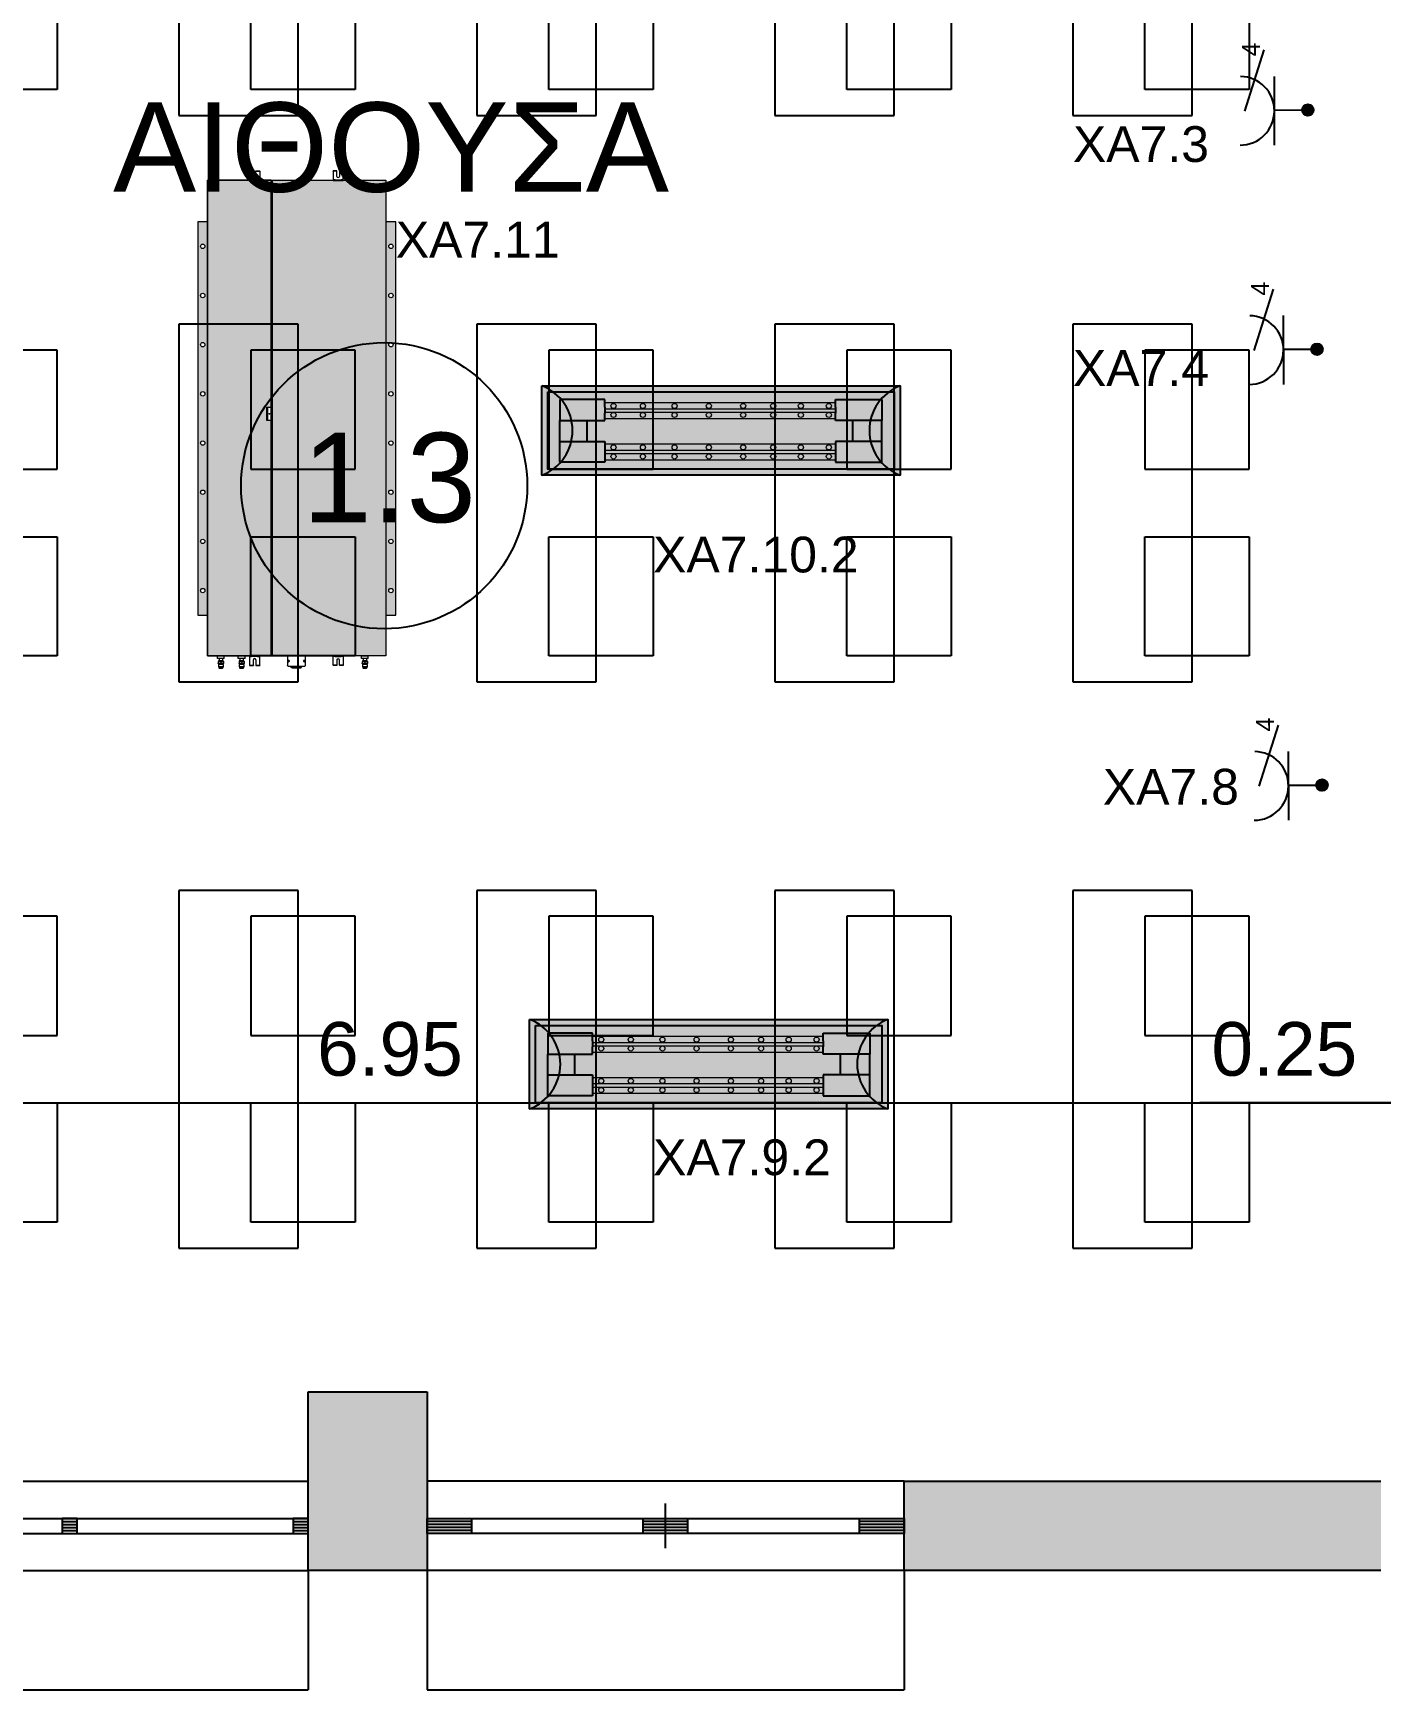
# Model space of a CAD drawing. Header units: metres. Extents: x 0 to 132, y -109 to 310.
# Drawn here: x 28.3 to 32.82, y 92.91 to 98.46 of the extents above; entities that cross this region are included whole.
import ezdxf

# ---------------------------------------------------------------- set-up
doc = ezdxf.new("R2010")
doc.units = ezdxf.units.M
doc.header["$LTSCALE"] = 0.036
doc.layers.get('0').update_dxf_attribs({"color": 252})
doc.layers.get('Defpoints').update_dxf_attribs({"color": 252})
for name, color, linetype in [('arxitektonika', 254, 'Continuous'), ('DIMBLK', 252, 'Continuous'), ('electext', 20, 'Continuous'), ('Epipla', 252, 'Continuous'), ('HLEK-SYMBOL', 3, 'Continuous'), ('HLEK_FL001_SYMBOLS', 230, 'Continuous'), ('mihanologika text', 20, 'Continuous'), ('Parathira', 252, 'Continuous')]:
    doc.layers.add(name, color=color, linetype=linetype)
doc.layers.add('axel', color=170, linetype='Continuous', lineweight=0)
doc.styles.add('COMU-N', font='arial.ttf')
doc.styles.get("Standard").update_dxf_attribs({"font": 'arial.ttf'})
doc.dimstyles.new('CADWDOT', dxfattribs={"dimscale": 0.1, "dimtxt": 1.8, "dimasz": 0.08, "dimexe": 2, "dimexo": 0, "dimgap": 0.09, "dimtad": 0, "dimrnd": 0.001, "dimzin": 0, "dimdsep": 46, "dimtxsty": 'Standard', "dimblk1": 'ARTDIM', "dimblk2": 'ARTDIM', "dimsah": 1, "dimcen": 0.09, "dimdle": 0.05, "dimse1": 1, "dimse2": 1, "dimadec": 0, "dimazin": 0, "dimtfac": 1, "dimtmove": 0, "dimatfit": 3, "dimldrblk": 'ARTDIM', "dimfxl": 2, "dimtvp": 0.9999, "dimtolj": 1, "dimtzin": 0, "dimarcsym": 0})

# ---------------------------------------------------------------- blocks, each defined once
blk = doc.blocks.new('A$C3D465094')
at = {"layer": 'Parathira'}
for p, q in [((0.175, 0), (0.175, -3.2)), ((0.225, 0), (0.175, 0)), ((0.175, 0), (0.175, -0.05)), ((0.185, 0), (0.185, -0.05)), ((0.195, 0), (0.195, -0.05)), ((0.205, 0), (0.205, -0.05)), ((0.215, 0), (0.215, -0.05)), ((0.225, 0), (0.225, -3.2)), ((0.225, -0.05), (0.225, 0)), ((0.175, -0.05), (0.225, -0.05)), ((0.225, -0.775), (0.175, -0.775)), ((0.175, -0.775), (0.175, -0.825)), ((0.185, -0.775), (0.185, -0.825)), ((0.195, -0.775), (0.195, -0.825)), ((0.205, -0.775), (0.205, -0.825)), ((0.215, -0.775), (0.215, -0.825)), ((0.225, -0.825), (0.225, -0.775)), ((0.175, -0.825), (0.225, -0.825)), ((0.225, -1.575), (0.175, -1.575)), ((0.175, -1.575), (0.175, -1.625)), ((0.185, -1.575), (0.185, -1.625)), ((0.195, -1.575), (0.195, -1.625)), ((0.205, -1.575), (0.205, -1.625)), ((0.215, -1.575), (0.215, -1.625)), ((0.225, -1.625), (0.225, -1.575)), ((0.175, -1.625), (0.225, -1.625)), ((0.225, -2.375), (0.175, -2.375)), ((0.175, -2.375), (0.175, -2.425)), ((0.185, -2.375), (0.185, -2.425)), ((0.195, -2.375), (0.195, -2.425)), ((0.205, -2.375), (0.205, -2.425)), ((0.215, -2.375), (0.215, -2.425)), ((0.225, -2.425), (0.225, -2.375)), ((0.175, -2.425), (0.225, -2.425)), ((0.225, -3.15), (0.175, -3.15)), ((0.175, -3.15), (0.175, -3.2)), ((0.185, -3.15), (0.185, -3.2)), ((0.195, -3.15), (0.195, -3.2)), ((0.205, -3.15), (0.205, -3.2)), ((0.215, -3.15), (0.215, -3.2)), ((0.225, -3.2), (0.225, -3.15)), ((0.175, -3.2), (0.225, -3.2))]:
    blk.add_line(p, q, dxfattribs=at)
blk = doc.blocks.new('A$C11F247D9')
at = {"layer": 'Parathira'}
for p, q in [((-0.15, -1.6), (-0.15, 0)), ((-0.15, 0), (-0.1, 0)), ((-0.14, 0), (-0.14, -0.15)), ((-0.13, 0), (-0.13, -0.15)), ((-0.12, 0), (-0.12, -0.15)), ((-0.11, 0), (-0.11, -0.15)), ((-0.1, 0), (-0.1, -1.6)), ((-0.1, -0.15), (-0.15, -0.15)), ((-0.1, -0.725), (-0.15, -0.725)), ((-0.14, -0.725), (-0.14, -0.875)), ((-0.13, -0.725), (-0.13, -0.875)), ((-0.12, -0.725), (-0.12, -0.875)), ((-0.11, -0.725), (-0.11, -0.875)), ((-0.05, -0.8), (-0.2, -0.8)), ((-0.1, -0.875), (-0.15, -0.875)), ((-0.1, -1.45), (-0.15, -1.45)), ((-0.14, -1.45), (-0.14, -1.6)), ((-0.13, -1.45), (-0.13, -1.6)), ((-0.12, -1.45), (-0.12, -1.6)), ((-0.11, -1.45), (-0.11, -1.6)), ((-0.1, -1.6), (-0.15, -1.6))]:
    blk.add_line(p, q, dxfattribs=at)
blk = doc.blocks.new('ARTDIM')
at = {"layer": 'DIMBLK'}
for p, q in [((0, -24.9975), (0, 24.9975)), ((-24.9975, 0), (24.9975, 0))]:
    blk.add_line(p, q, dxfattribs=at)
blk.add_circle((0, 0), 8.25, dxfattribs=at)
blk = doc.blocks.new('*D485')
at = {"layer": 'arxitektonika', "color": 0, "lineweight": -2}
blk.add_line((26.0262, 94.8749), (32.9602, 94.8749), dxfattribs=at)
at = {"layer": 'Defpoints', "color": 0, "transparency": 16777216}
for p in [(32.9682, 94.8749), (26.0182, 93.9054), (32.9682, 93.9054)]:
    blk.add_point(p, dxfattribs=at)
at = {"layer": 'arxitektonika', "color": 0, "lineweight": -2, "xscale": 0.008, "yscale": 0.008, "zscale": 0.008, "rotation": 180}
blk.add_blockref('ARTDIM', (26.0182, 94.8749), dxfattribs=at)
at = {"layer": 'arxitektonika', "color": 0, "lineweight": -2, "xscale": 0.008, "yscale": 0.008, "zscale": 0.008}
blk.add_blockref('ARTDIM', (32.9682, 94.8749), dxfattribs=at)
at = {"layer": 'arxitektonika', "color": 0, "insert": (29.4932, 95.0549), "char_height": 0.18, "attachment_point": 5}
blk.add_mtext('\\A1;6.95', dxfattribs=at)
blk = doc.blocks.new('*D486')
at = {"layer": 'arxitektonika', "color": 0, "lineweight": -2}
for p, q in [((32.9682, 94.8749), (32.2109, 94.8749)), ((33.2102, 94.8749), (32.9762, 94.8749))]:
    blk.add_line(p, q, dxfattribs=at)
at = {"layer": 'Defpoints', "color": 0, "transparency": 16777216}
for p in [(32.9682, 97.2589), (33.2182, 97.2589), (32.9682, 94.8749)]:
    blk.add_point(p, dxfattribs=at)
at = {"layer": 'arxitektonika', "color": 0, "lineweight": -2, "xscale": 0.008, "yscale": 0.008, "zscale": 0.008, "rotation": 180}
blk.add_blockref('ARTDIM', (32.9682, 94.8749), dxfattribs=at)
at = {"layer": 'arxitektonika', "color": 0, "lineweight": -2, "xscale": 0.008, "yscale": 0.008, "zscale": 0.008}
blk.add_blockref('ARTDIM', (33.2182, 94.8749), dxfattribs=at)
at = {"layer": 'arxitektonika', "color": 0, "insert": (32.4942, 95.0549), "char_height": 0.18, "attachment_point": 5}
blk.add_mtext('\\A1;0.25', dxfattribs=at)
blk = doc.blocks.new('A$C5883325D')
at = {"layer": 'Epipla'}
for p, q in [((1.1745, -1.3258), (0.7745, -1.3258)), ((0.7745, -1.3258), (0.7745, -2.5258)), ((1.1745, -2.5258), (1.1745, -1.3258)), ((1.9027, -1.3048), (1.9027, -2.5048)), ((2.3027, -1.3048), (1.9027, -1.3048)), ((2.3027, -2.5048), (2.3027, -1.3048)), ((2.9027, -1.3048), (2.9027, -2.5048)), ((3.3027, -1.3048), (2.9027, -1.3048)), ((3.3027, -2.5048), (3.3027, -1.3048)), ((3.9027, -1.3048), (3.9027, -2.5048)), ((4.3027, -1.3048), (3.9027, -1.3048)), ((4.3027, -2.5048), (4.3027, -1.3048)), ((4.9027, -1.3048), (4.9027, -2.5048)), ((5.3027, -1.3048), (4.9027, -1.3048)), ((5.3027, -2.5048), (5.3027, -1.3048)), ((6.3027, -1.3048), (5.9027, -1.3048)), ((5.9027, -1.3048), (5.9027, -2.5048)), ((6.3027, -2.5048), (6.3027, -1.3048)), ((2.144, -1.3918), (2.144, -1.7918)), ((2.494, -1.3918), (2.144, -1.3918)), ((2.494, -1.7918), (2.494, -1.3918)), ((3.144, -1.3918), (3.144, -1.7918)), ((3.494, -1.3918), (3.144, -1.3918)), ((3.494, -1.7918), (3.494, -1.3918)), ((4.144, -1.3918), (4.144, -1.7918)), ((4.494, -1.3918), (4.144, -1.3918)), ((4.494, -1.7918), (4.494, -1.3918)), ((5.144, -1.3918), (5.144, -1.7918)), ((5.494, -1.3918), (5.144, -1.3918)), ((5.494, -1.7918), (5.494, -1.3918)), ((6.494, -1.3918), (6.144, -1.3918)), ((6.144, -1.3918), (6.144, -1.7918)), ((6.494, -1.7918), (6.494, -1.3918)), ((0.9333, -1.6784), (0.5833, -1.6784)), ((0.5833, -1.6784), (0.5833, -2.0784)), ((0.9333, -2.0784), (0.9333, -1.6784)), ((2.144, -1.7918), (2.494, -1.7918)), ((3.144, -1.7918), (3.494, -1.7918)), ((4.144, -1.7918), (4.494, -1.7918)), ((5.144, -1.7918), (5.494, -1.7918)), ((6.144, -1.7918), (6.494, -1.7918)), ((2.144, -2.0179), (2.494, -2.0179)), ((2.144, -2.4179), (2.144, -2.0179)), ((2.494, -2.0179), (2.494, -2.4179)), ((3.144, -2.0179), (3.494, -2.0179)), ((3.144, -2.4179), (3.144, -2.0179)), ((3.494, -2.0179), (3.494, -2.4179)), ((4.144, -2.0179), (4.494, -2.0179)), ((4.144, -2.4179), (4.144, -2.0179)), ((4.494, -2.0179), (4.494, -2.4179)), ((5.144, -2.0179), (5.494, -2.0179)), ((5.144, -2.4179), (5.144, -2.0179)), ((5.494, -2.0179), (5.494, -2.4179)), ((6.144, -2.4179), (6.144, -2.0179)), ((6.144, -2.0179), (6.494, -2.0179)), ((6.494, -2.0179), (6.494, -2.4179)), ((0.5833, -2.0784), (0.9333, -2.0784)), ((2.494, -2.4179), (2.144, -2.4179)), ((3.494, -2.4179), (3.144, -2.4179)), ((4.494, -2.4179), (4.144, -2.4179)), ((5.494, -2.4179), (5.144, -2.4179)), ((6.494, -2.4179), (6.144, -2.4179)), ((0.7745, -2.5258), (1.1745, -2.5258)), ((1.9027, -2.5048), (2.3027, -2.5048)), ((2.9027, -2.5048), (3.3027, -2.5048)), ((3.9027, -2.5048), (4.3027, -2.5048)), ((4.9027, -2.5048), (5.3027, -2.5048)), ((5.9027, -2.5048), (6.3027, -2.5048)), ((2.3027, -3.2048), (1.9027, -3.2048)), ((1.9027, -3.2048), (1.9027, -4.4048)), ((2.3027, -4.4048), (2.3027, -3.2048)), ((3.3027, -3.2048), (2.9027, -3.2048)), ((2.9027, -3.2048), (2.9027, -4.4048)), ((3.3027, -4.4048), (3.3027, -3.2048)), ((4.3027, -3.2048), (3.9027, -3.2048)), ((3.9027, -3.2048), (3.9027, -4.4048)), ((4.3027, -4.4048), (4.3027, -3.2048)), ((5.3027, -3.2048), (4.9027, -3.2048)), ((4.9027, -3.2048), (4.9027, -4.4048)), ((5.3027, -4.4048), (5.3027, -3.2048)), ((5.9027, -3.2048), (5.9027, -4.4048)), ((6.3027, -3.2048), (5.9027, -3.2048)), ((6.3027, -4.4048), (6.3027, -3.2048)), ((2.494, -3.2918), (2.144, -3.2918)), ((2.144, -3.2918), (2.144, -3.6918)), ((2.494, -3.6918), (2.494, -3.2918)), ((3.494, -3.2918), (3.144, -3.2918)), ((3.144, -3.2918), (3.144, -3.6918)), ((3.494, -3.6918), (3.494, -3.2918)), ((4.494, -3.2918), (4.144, -3.2918)), ((4.144, -3.2918), (4.144, -3.6918)), ((4.494, -3.6918), (4.494, -3.2918)), ((5.494, -3.2918), (5.144, -3.2918)), ((5.144, -3.2918), (5.144, -3.6918)), ((5.494, -3.6918), (5.494, -3.2918)), ((6.144, -3.2918), (6.144, -3.6918)), ((6.494, -3.2918), (6.144, -3.2918)), ((6.494, -3.6918), (6.494, -3.2918)), ((2.144, -3.6918), (2.494, -3.6918)), ((3.144, -3.6918), (3.494, -3.6918)), ((4.144, -3.6918), (4.494, -3.6918)), ((5.144, -3.6918), (5.494, -3.6918)), ((6.144, -3.6918), (6.494, -3.6918)), ((2.144, -4.3179), (2.144, -3.9179)), ((2.144, -3.9179), (2.494, -3.9179)), ((2.494, -3.9179), (2.494, -4.3179)), ((3.144, -4.3179), (3.144, -3.9179)), ((3.144, -3.9179), (3.494, -3.9179)), ((3.494, -3.9179), (3.494, -4.3179)), ((4.144, -4.3179), (4.144, -3.9179)), ((4.144, -3.9179), (4.494, -3.9179)), ((4.494, -3.9179), (4.494, -4.3179)), ((5.144, -4.3179), (5.144, -3.9179)), ((5.144, -3.9179), (5.494, -3.9179)), ((5.494, -3.9179), (5.494, -4.3179)), ((6.144, -3.9179), (6.494, -3.9179)), ((6.144, -4.3179), (6.144, -3.9179)), ((6.494, -3.9179), (6.494, -4.3179)), ((2.494, -4.3179), (2.144, -4.3179)), ((3.494, -4.3179), (3.144, -4.3179)), ((4.494, -4.3179), (4.144, -4.3179)), ((5.494, -4.3179), (5.144, -4.3179)), ((6.494, -4.3179), (6.144, -4.3179)), ((1.9027, -4.4048), (2.3027, -4.4048)), ((2.9027, -4.4048), (3.3027, -4.4048)), ((3.9027, -4.4048), (4.3027, -4.4048)), ((4.9027, -4.4048), (5.3027, -4.4048)), ((5.9027, -4.4048), (6.3027, -4.4048)), ((2.3027, -5.1048), (1.9027, -5.1048)), ((1.9027, -5.1048), (1.9027, -6.3048)), ((2.3027, -6.3048), (2.3027, -5.1048)), ((3.3027, -5.1048), (2.9027, -5.1048)), ((2.9027, -5.1048), (2.9027, -6.3048)), ((3.3027, -6.3048), (3.3027, -5.1048)), ((4.3027, -5.1048), (3.9027, -5.1048)), ((3.9027, -5.1048), (3.9027, -6.3048)), ((4.3027, -6.3048), (4.3027, -5.1048)), ((5.3027, -5.1048), (4.9027, -5.1048)), ((4.9027, -5.1048), (4.9027, -6.3048)), ((5.3027, -6.3048), (5.3027, -5.1048)), ((5.9027, -5.1048), (5.9027, -6.3048)), ((6.3027, -5.1048), (5.9027, -5.1048)), ((6.3027, -6.3048), (6.3027, -5.1048)), ((2.494, -5.1918), (2.144, -5.1918)), ((2.144, -5.1918), (2.144, -5.5918)), ((2.494, -5.5918), (2.494, -5.1918)), ((3.494, -5.1918), (3.144, -5.1918)), ((3.144, -5.1918), (3.144, -5.5918)), ((3.494, -5.5918), (3.494, -5.1918)), ((4.494, -5.1918), (4.144, -5.1918)), ((4.144, -5.1918), (4.144, -5.5918)), ((4.494, -5.5918), (4.494, -5.1918)), ((5.494, -5.1918), (5.144, -5.1918)), ((5.144, -5.1918), (5.144, -5.5918)), ((5.494, -5.5918), (5.494, -5.1918)), ((6.144, -5.1918), (6.144, -5.5918)), ((6.494, -5.1918), (6.144, -5.1918)), ((6.494, -5.5918), (6.494, -5.1918)), ((2.144, -5.5918), (2.494, -5.5918)), ((3.144, -5.5918), (3.494, -5.5918)), ((4.144, -5.5918), (4.494, -5.5918)), ((5.144, -5.5918), (5.494, -5.5918)), ((6.144, -5.5918), (6.494, -5.5918)), ((2.144, -6.2179), (2.144, -5.8179)), ((2.144, -5.8179), (2.494, -5.8179)), ((2.494, -5.8179), (2.494, -6.2179)), ((3.144, -6.2179), (3.144, -5.8179)), ((3.144, -5.8179), (3.494, -5.8179)), ((3.494, -5.8179), (3.494, -6.2179)), ((4.144, -6.2179), (4.144, -5.8179)), ((4.144, -5.8179), (4.494, -5.8179)), ((4.494, -5.8179), (4.494, -6.2179)), ((5.144, -6.2179), (5.144, -5.8179)), ((5.144, -5.8179), (5.494, -5.8179)), ((5.494, -5.8179), (5.494, -6.2179)), ((6.144, -5.8179), (6.494, -5.8179)), ((6.144, -6.2179), (6.144, -5.8179)), ((6.494, -5.8179), (6.494, -6.2179)), ((2.494, -6.2179), (2.144, -6.2179)), ((3.494, -6.2179), (3.144, -6.2179)), ((4.494, -6.2179), (4.144, -6.2179)), ((5.494, -6.2179), (5.144, -6.2179)), ((6.494, -6.2179), (6.144, -6.2179)), ((1.9027, -6.3048), (2.3027, -6.3048)), ((2.9027, -6.3048), (3.3027, -6.3048)), ((3.9027, -6.3048), (4.3027, -6.3048)), ((4.9027, -6.3048), (5.3027, -6.3048)), ((5.9027, -6.3048), (6.3027, -6.3048))]:
    blk.add_line(p, q, dxfattribs=at)
blk = doc.blocks.new('gJ6_a14')
at = {"linetype": 'Continuous'}
for p, q in [((-0.1176, 0.1119), (0.113, 0.1119)), ((0, 0.1119), (0, 0))]:
    blk.add_line(p, q, dxfattribs=at)
blk.add_arc((-0.0023, 0.2279), 0.1153, 180, 358.9566, dxfattribs=at)
blk = doc.blocks.new('*X789')
at = {"color": 0}
for p, q in [((15.598, 2.587), (15.737, 2.727)), ((15.598, 2.622), (15.702, 2.727)), ((15.601, 2.607), (15.609, 2.616)), ((15.604, 2.646), (15.605, 2.647)), ((15.605, 2.559), (15.765, 2.719)), ((15.605, 2.577), (15.614, 2.585)), ((15.609, 2.652), (15.618, 2.66)), ((15.611, 2.547), (15.618, 2.554)), ((15.614, 2.621), (15.623, 2.63)), ((15.617, 2.536), (15.789, 2.707)), ((15.618, 2.59), (15.627, 2.599)), ((15.623, 2.665), (15.631, 2.674)), ((15.623, 2.559), (15.631, 2.568)), ((15.627, 2.634), (15.636, 2.643)), ((15.627, 2.528), (15.636, 2.537)), ((15.631, 2.603), (15.64, 2.612)), ((15.633, 2.516), (15.808, 2.691)), ((15.636, 2.678), (15.645, 2.687)), ((15.636, 2.572), (15.645, 2.581)), ((15.64, 2.647), (15.649, 2.656)), ((15.64, 2.541), (15.649, 2.55)), ((15.645, 2.616), (15.654, 2.625)), ((15.645, 2.51), (15.654, 2.519)), ((15.649, 2.691), (15.658, 2.7)), ((15.649, 2.585), (15.658, 2.594)), ((15.653, 2.501), (15.824, 2.672)), ((15.654, 2.66), (15.662, 2.669)), ((15.654, 2.554), (15.662, 2.563)), ((15.658, 2.63), (15.667, 2.638)), ((15.658, 2.523), (15.667, 2.532)), ((15.662, 2.705), (15.671, 2.714)), ((15.662, 2.599), (15.671, 2.607)), ((15.664, 2.494), (15.671, 2.501)), ((15.667, 2.674), (15.676, 2.683)), ((15.667, 2.568), (15.676, 2.577)), ((15.671, 2.643), (15.68, 2.652)), ((15.671, 2.537), (15.68, 2.546)), ((15.676, 2.718), (15.678, 2.721)), ((15.676, 2.489), (15.836, 2.648)), ((15.676, 2.612), (15.685, 2.621)), ((15.676, 2.506), (15.685, 2.515)), ((15.68, 2.687), (15.689, 2.696)), ((15.68, 2.581), (15.689, 2.59)), ((15.685, 2.656), (15.693, 2.665)), ((15.685, 2.55), (15.693, 2.559)), ((15.689, 2.625), (15.698, 2.634)), ((15.689, 2.519), (15.698, 2.528)), ((15.693, 2.7), (15.702, 2.709)), ((15.693, 2.594), (15.702, 2.603)), ((15.693, 2.488), (15.702, 2.497)), ((15.698, 2.669), (15.707, 2.678)), ((15.698, 2.563), (15.707, 2.572)), ((15.702, 2.638), (15.711, 2.647)), ((15.702, 2.532), (15.711, 2.541)), ((15.705, 2.482), (15.843, 2.62)), ((15.707, 2.714), (15.715, 2.722)), ((15.707, 2.607), (15.715, 2.616)), ((15.707, 2.501), (15.715, 2.51)), ((15.711, 2.683), (15.72, 2.691)), ((15.711, 2.577), (15.72, 2.585)), ((15.715, 2.652), (15.724, 2.66)), ((15.715, 2.546), (15.724, 2.554)), ((15.72, 2.727), (15.721, 2.728)), ((15.72, 2.621), (15.729, 2.63)), ((15.72, 2.515), (15.729, 2.523)), ((15.724, 2.696), (15.733, 2.705)), ((15.724, 2.59), (15.733, 2.599)), ((15.729, 2.665), (15.738, 2.674)), ((15.729, 2.559), (15.738, 2.568)), ((15.733, 2.634), (15.742, 2.643)), ((15.733, 2.528), (15.742, 2.537)), ((15.738, 2.709), (15.746, 2.718)), ((15.738, 2.603), (15.746, 2.612)), ((15.738, 2.497), (15.746, 2.506)), ((15.741, 2.482), (15.842, 2.584)), ((15.742, 2.678), (15.751, 2.687)), ((15.742, 2.572), (15.751, 2.581)), ((15.746, 2.647), (15.755, 2.656)), ((15.746, 2.541), (15.755, 2.55)), ((15.751, 2.722), (15.752, 2.724)), ((15.751, 2.616), (15.76, 2.625)), ((15.751, 2.51), (15.76, 2.519)), ((15.755, 2.691), (15.764, 2.7)), ((15.755, 2.585), (15.764, 2.594)), ((15.76, 2.66), (15.768, 2.669)), ((15.76, 2.554), (15.768, 2.563)), ((15.764, 2.63), (15.773, 2.638)), ((15.764, 2.523), (15.773, 2.532)), ((15.768, 2.705), (15.777, 2.714)), ((15.768, 2.599), (15.777, 2.607)), ((15.768, 2.493), (15.777, 2.501)), ((15.773, 2.674), (15.782, 2.683)), ((15.773, 2.568), (15.782, 2.577)), ((15.777, 2.643), (15.786, 2.652)), ((15.777, 2.537), (15.786, 2.546)), ((15.782, 2.612), (15.791, 2.621)), ((15.782, 2.506), (15.791, 2.515)), ((15.786, 2.687), (15.795, 2.696)), ((15.786, 2.581), (15.795, 2.59)), ((15.791, 2.656), (15.799, 2.665)), ((15.791, 2.55), (15.799, 2.559)), ((15.795, 2.625), (15.804, 2.634)), ((15.795, 2.519), (15.804, 2.528)), ((15.799, 2.594), (15.808, 2.603)), ((15.804, 2.669), (15.813, 2.678)), ((15.804, 2.563), (15.813, 2.572)), ((15.808, 2.638), (15.817, 2.647)), ((15.808, 2.532), (15.817, 2.541)), ((15.813, 2.607), (15.822, 2.616)), ((15.817, 2.577), (15.826, 2.585)), ((15.822, 2.652), (15.83, 2.66)), ((15.822, 2.546), (15.83, 2.554)), ((15.826, 2.621), (15.835, 2.63)), ((15.83, 2.59), (15.839, 2.599)), ((15.835, 2.559), (15.835, 2.56)), ((15.839, 2.634), (15.84, 2.635)), ((15.844, 2.603), (15.844, 2.603)), ((15.724, 2.484), (15.733, 2.493))]:
    blk.add_line(p, q, dxfattribs=at)
blk = doc.blocks.new('GJ6_A78')
at = {"layer": 'HLEK-SYMBOL', "color": 0, "linetype": 'Continuous'}
blk.add_circle((0, 0), 0.0989, dxfattribs=at)
at = {"layer": 'HLEK-SYMBOL', "color": 0, "xscale": 0.8, "yscale": 0.8, "zscale": 0.8}
blk.add_blockref('*X789', (-12.576, -2.084), dxfattribs=at)
blk = doc.blocks.new('priza')
at = {"layer": 'HLEK_FL001_SYMBOLS', "rotation": 180}
blk.add_blockref('gJ6_a14', (87.4, -100.4952), dxfattribs=at)
at = {"layer": 'HLEK_FL001_SYMBOLS', "xscale": 0.1951472641207488, "yscale": 0.1951472641207488, "zscale": 0.1951472641207488}
blk.add_blockref('GJ6_A78', (87.4, -100.4953), dxfattribs=at)
blk = doc.blocks.new('priza tetrapli')
at = {"layer": 'HLEK_FL001_SYMBOLS', "ltscale": 5}
blk.add_line((444.1264, -18.901), (444.3314, -18.9664), dxfattribs=at)
at = {"layer": 'HLEK_FL001_SYMBOLS', "rotation": 180}
blk.add_blockref('priza', (531.5297, -119.6074), dxfattribs=at)
at = {"layer": 'HLEK_FL001_SYMBOLS', "ltscale": 5}
blk.add_text('4', height=0.06, dxfattribs=at).set_placement((444.3099, -18.9515))
blk = doc.blocks.new('led 2x32W 1200x300mm aplo')
at = {"layer": 'HLEK_FL001_SYMBOLS', "linetype": 'Continuous', "lineweight": 0}
h = blk.add_hatch(color=256, dxfattribs=at)
h.dxf.hatch_style = 1
h.paths.add_polyline_path([(45.0962, 61.906), (45.0962, 61.606), (46.2983, 61.606), (46.2983, 61.906)])
h.paths.add_polyline_path([(46.2783, 61.886), (46.2783, 61.626), (45.1162, 61.626), (45.1162, 61.886)], flags=16)
h = blk.add_hatch(color=21, dxfattribs=at)
h.dxf.hatch_style = 1
h.paths.add_polyline_path([(45.1162, 61.626), (46.2783, 61.626), (46.2783, 61.886), (45.1162, 61.886)])
at = {"layer": 'HLEK_FL001_SYMBOLS'}
for p, q in [((45.3071, 61.8596), (45.1571, 61.8596)), ((45.1571, 61.8596), (45.1571, 61.7896)), ((45.3071, 61.8346), (45.3071, 61.8596)), ((45.3071, 61.8346), (45.3071, 61.8146)), ((46.0811, 61.8596), (46.2374, 61.8596)), ((46.0811, 61.8346), (46.0811, 61.8596)), ((46.0811, 61.8346), (46.0811, 61.8146)), ((46.2374, 61.8596), (46.2374, 61.7896)), ((45.1571, 61.7896), (45.3071, 61.7896)), ((45.1571, 61.7196), (45.1571, 61.7896)), ((45.2471, 61.7896), (45.2471, 61.7196)), ((45.3071, 61.7896), (45.3071, 61.8146)), ((46.0811, 61.7896), (46.0811, 61.8146)), ((46.2374, 61.7896), (46.0811, 61.7896)), ((46.1387, 61.7896), (46.1387, 61.7196)), ((46.2374, 61.7196), (46.2374, 61.7896)), ((45.1571, 61.6496), (45.1571, 61.7196)), ((45.1571, 61.7196), (45.3071, 61.7196)), ((45.3071, 61.7196), (45.3071, 61.6946)), ((46.0811, 61.7196), (46.0811, 61.6946)), ((46.2374, 61.7196), (46.0811, 61.7196)), ((46.2374, 61.6496), (46.2374, 61.7196)), ((45.3071, 61.6946), (45.3071, 61.6746)), ((45.3071, 61.6746), (45.3071, 61.6496)), ((46.0811, 61.6946), (46.0811, 61.6746)), ((46.0811, 61.6746), (46.0811, 61.6496)), ((45.3071, 61.6496), (45.1571, 61.6496)), ((46.0811, 61.6496), (46.2374, 61.6496))]:
    blk.add_line(p, q, dxfattribs=at)
at = {"layer": 'HLEK_FL001_SYMBOLS', "linetype": 'Continuous', "lineweight": 0}
for p, q in [((45.307, 61.85), (46.0811, 61.85)), ((45.307, 61.8291), (46.0811, 61.8291)), ((45.307, 61.8176), (46.0811, 61.8176)), ((45.307, 61.7966), (46.0811, 61.7966)), ((45.307, 61.7115), (46.0811, 61.7115)), ((45.307, 61.6905), (46.0811, 61.6905)), ((45.307, 61.6791), (46.0811, 61.6791)), ((45.307, 61.6581), (46.0811, 61.6581))]:
    blk.add_line(p, q, dxfattribs=at)
at = {"layer": 'HLEK_FL001_SYMBOLS'}
for points in [[(45.0962, 61.906), (46.2983, 61.906), (46.2983, 61.606), (45.0962, 61.606)], [(45.1162, 61.886), (46.2783, 61.886), (46.2783, 61.626), (45.1162, 61.626)]]:
    blk.add_lwpolyline(points, close=True, dxfattribs=at)
at = {"layer": 'HLEK_FL001_SYMBOLS', "linetype": 'Continuous', "lineweight": 0}
for centre in [(45.3367, 61.8385), (45.4356, 61.8385), (45.5416, 61.8385), (45.6566, 61.8385), (45.7717, 61.8385), (45.8726, 61.8385), (45.9654, 61.8385), (46.0592, 61.8385), (45.3367, 61.8084), (45.4356, 61.8084), (45.5416, 61.8084), (45.6566, 61.8084), (45.7717, 61.8084), (45.8726, 61.8084), (45.9654, 61.8084), (46.0592, 61.8084), (45.3367, 61.6996), (45.4356, 61.6996), (45.5416, 61.6996), (45.6566, 61.6996), (45.7717, 61.6996), (45.8726, 61.6996), (45.9654, 61.6996), (46.0592, 61.6996), (45.3367, 61.6689), (45.4356, 61.6689), (45.5416, 61.6689), (45.6566, 61.6689), (45.7717, 61.6689), (45.8726, 61.6689), (45.9654, 61.6689), (46.0592, 61.6689)]:
    blk.add_circle(centre, 0.00855, dxfattribs=at)
at = {"layer": 'HLEK_FL001_SYMBOLS'}
for centre, start, end in [((45.0387, 61.756), 290.9764, 69.0236), ((46.3558, 61.756), 110.9764, 249.0236)]:
    blk.add_arc(centre, 0.1606, start, end, dxfattribs=at)
blk = doc.blocks.new('A$C5A126718')
at = {"layer": 'axel'}
for p, q in [((-0.0317, 0.0343), (-0.0317, 0.0321)), ((-0.0301, 0.0343), (-0.0317, 0.0343)), ((-0.0317, 0.0321), (-0.0317, 0.0236)), ((-0.0317, 0.0321), (-0.0301, 0.0321)), ((-0.0317, 0.0236), (-0.0301, 0.0236)), ((-0.0317, 0.0236), (-0.0317, 0.0214)), ((-0.0301, 0.0214), (-0.0317, 0.0214)), ((-0.0301, 0.0129), (-0.0317, 0.0129)), ((-0.0317, 0.0129), (-0.0317, 0.0107)), ((-0.0317, 0.0107), (-0.0301, 0.0107)), ((-0.0317, 0.0107), (-0.0317, 0.0021)), ((-0.0317, 0.0021), (-0.0301, 0.0021)), ((-0.0317, 0.0021), (-0.0317, 0)), ((-0.0301, 0), (-0.0317, 0)), ((-0.0012, 0.0343), (-0.0301, 0.0343)), ((-0.0301, 0.0343), (-0.0301, 0.0321)), ((-0.0301, 0.0321), (-0.0301, 0.0236)), ((-0.0301, 0.0236), (-0.0301, 0.0214)), ((-0.0301, 0.0214), (-0.0131, 0.0214)), ((-0.0301, 0.0129), (-0.0301, 0.0107)), ((-0.0131, 0.0129), (-0.0301, 0.0129)), ((-0.0301, 0.0107), (-0.0301, 0.0021)), ((-0.0301, 0.0021), (-0.0301, 0)), ((-0.0301, 0), (-0.0012, 0)), ((-0.0012, 0.0343), (0, 0.0343)), ((-0.0012, 0.0343), (-0.0012, 0.033)), ((-0.0012, 0.033), (-0.0012, 0.03)), ((-0.0012, 0.03), (-0.0012, 0.0271)), ((-0.0012, 0.0271), (0, 0.0271)), ((-0.0012, 0.027), (-0.0012, 0.0271)), ((-0.0012, 0.0073), (-0.0012, 0.027)), ((-0.0012, 0.0071), (-0.0012, 0.0073)), ((-0.0012, 0.0071), (0, 0.0071)), ((-0.0012, 0.0071), (-0.0012, 0.0043)), ((-0.0012, 0.0043), (-0.0012, 0.0013)), ((-0.0012, 0.0013), (-0.0012, 0)), ((-0.0012, 0), (0, 0)), ((0.0004, 0.0271), (0.0004, 0.0343)), ((0.0004, 0.0271), (0.0004, 0.0343)), ((0.0004, 0.0211), (0.0004, 0.0271)), ((0.0004, 0.0211), (0.0004, 0.0271)), ((0.0004, 0.0207), (0.0004, 0.0211)), ((0.0004, 0.0207), (0.0004, 0.0211)), ((0.0004, 0.0186), (0.0004, 0.0207)), ((0.0004, 0.0186), (0.0004, 0.0207)), ((0.0004, 0.0157), (0.0004, 0.0186)), ((0.0004, 0.0157), (0.0004, 0.0186)), ((0.0004, 0.0136), (0.0004, 0.0157)), ((0.0004, 0.0136), (0.0004, 0.0157)), ((0.0004, 0.0132), (0.0004, 0.0136)), ((0.0004, 0.0132), (0.0004, 0.0136)), ((0.0004, 0.0071), (0.0004, 0.0132)), ((0.0004, 0.0071), (0.0004, 0.0132)), ((0.0004, 0), (0.0004, 0.0071)), ((0.0004, 0), (0.0004, 0.0071))]:
    blk.add_line(p, q, dxfattribs=at)
blk.add_arc((-0.0131, 0.0171), 0.00429, 270, 90, dxfattribs=at)
blk = doc.blocks.new('A$C3A54651E')
at = {"layer": 'axel'}
for p, q in [((0.0091, 0.0228), (0, 0.0228)), ((0, 0.0228), (0, 0)), ((0.0091, 0), (0, 0)), ((0.0091, 0), (0.0091, 0.0228)), ((0.0091, 0.0171), (0.0162, 0.0171)), ((0.0091, 0.0057), (0.0162, 0.0057)), ((0.0162, 0.019), (0.0166, 0.0193)), ((0.0162, 0.0038), (0.0162, 0.019)), ((0.0162, 0.0038), (0.0166, 0.0035)), ((0.0166, 0.0035), (0.0166, 0.0193)), ((0.0166, 0.0193), (0.0184, 0.0193)), ((0.0166, 0.0035), (0.0184, 0.0035)), ((0.0184, 0.02), (0.0184, 0.0199)), ((0.0184, 0.02), (0.0184, 0.02)), ((0.0184, 0.0199), (0.0184, 0.0193)), ((0.0184, 0.0193), (0.0184, 0.0153)), ((0.0184, 0.0153), (0.0184, 0.0067)), ((0.0184, 0.0067), (0.0184, 0.0035)), ((0.0184, 0.0035), (0.0184, 0.0028)), ((0.0184, 0.0028), (0.0184, 0.0028)), ((0.0191, 0.0202), (0.0254, 0.0202)), ((0.0191, 0.0197), (0.0254, 0.0197)), ((0.0191, 0.0109), (0.0254, 0.0109)), ((0.0191, 0.0026), (0.0254, 0.0026)), ((0.0262, 0.0199), (0.0262, 0.02)), ((0.0262, 0.02), (0.0262, 0.02)), ((0.0262, 0.0182), (0.0262, 0.0199)), ((0.0262, 0.0153), (0.0262, 0.0182)), ((0.0262, 0.0182), (0.0284, 0.0182)), ((0.0262, 0.0067), (0.0262, 0.0153)), ((0.0262, 0.0046), (0.0262, 0.0067)), ((0.0262, 0.0028), (0.0262, 0.0046)), ((0.0262, 0.0046), (0.0284, 0.0046)), ((0.0262, 0.0028), (0.0262, 0.0028)), ((0.0284, 0.0193), (0.037, 0.0193)), ((0.0284, 0.0182), (0.0284, 0.0193)), ((0.0284, 0.0046), (0.0284, 0.0182)), ((0.0284, 0.0035), (0.0284, 0.0046)), ((0.0284, 0.0035), (0.037, 0.0035)), ((0.037, 0.0035), (0.037, 0.0193)), ((0.0373, 0.019), (0.037, 0.0193)), ((0.0373, 0.0037), (0.037, 0.0035)), ((0.0373, 0.0182), (0.0373, 0.019)), ((0.0373, 0.0046), (0.0373, 0.0182)), ((0.0373, 0.0182), (0.0403, 0.0182)), ((0.0373, 0.0037), (0.0373, 0.0046)), ((0.0373, 0.0046), (0.0403, 0.0046)), ((0.0403, 0.0046), (0.0403, 0.0182)), ((0.0423, 0.0162), (0.0403, 0.0182)), ((0.0423, 0.0066), (0.0403, 0.0046)), ((0.0423, 0.0066), (0.0423, 0.0162))]:
    blk.add_line(p, q, dxfattribs=at)
for points in [[(0.0191, 0.0202, 0.004311), (0.019, 0.0202, 0.005535), (0.0188, 0.0202, 0.007292), (0.0187, 0.0201, 0.009929), (0.0186, 0.0201), (0.0186, 0.0201, 0.019665), (0.0185, 0.02, 0.032685), (0.0184, 0.02, 0.060642), (0.0184, 0.02), (0.0184, 0.02)], [(0.0184, 0.0199, 0.159929), (0.0184, 0.0199, 0.090191), (0.0184, 0.0199, 0.0462), (0.0184, 0.0199, 0.02623), (0.0185, 0.0198), (0.0186, 0.0198, 0.013719), (0.0187, 0.0198, 0.009481), (0.0188, 0.0198, 0.006867), (0.0189, 0.0197, 0.005151), (0.0191, 0.0197)], [(0.0191, 0.0197, 0.015295), (0.0188, 0.0186, 0.017604), (0.0186, 0.0175), (0.0185, 0.0169, 0.02245), (0.0184, 0.0158), (0.0184, 0.0153)], [(0.0184, 0.0153, 0.023182), (0.0184, 0.0142, 0.022013), (0.0186, 0.0131), (0.0187, 0.0125, 0.017076), (0.0189, 0.0114), (0.0191, 0.0109)], [(0.0191, 0.0109, 0.016103), (0.0188, 0.0098, 0.018613), (0.0186, 0.0088), (0.0185, 0.0083, 0.023826), (0.0184, 0.0072), (0.0184, 0.0067)], [(0.0184, 0.0067, 0.024647), (0.0184, 0.0057, 0.023359), (0.0186, 0.0046), (0.0187, 0.0041, 0.018023), (0.0189, 0.0031), (0.0191, 0.0026)], [(0.0191, 0.0026, -0.004311), (0.019, 0.0026, -0.005535), (0.0188, 0.0026, -0.007292), (0.0187, 0.0027, -0.009929), (0.0186, 0.0027), (0.0186, 0.0027, -0.019665), (0.0185, 0.0027, -0.032685), (0.0184, 0.0028, -0.060642), (0.0184, 0.0028), (0.0184, 0.0028)], [(0.0262, 0.02, 0.102242), (0.0262, 0.02, 0.051435), (0.0261, 0.02, 0.028507), (0.0261, 0.0201, 0.01755), (0.026, 0.0201), (0.0259, 0.0201, 0.009159), (0.0258, 0.0201, 0.006785), (0.0257, 0.0202, 0.005184), (0.0255, 0.0202), (0.0254, 0.0202)], [(0.0254, 0.0197, 0.004812), (0.0256, 0.0197, 0.00636), (0.0258, 0.0198, 0.008685), (0.0259, 0.0198, 0.012384), (0.026, 0.0198), (0.0261, 0.0198, 0.023143), (0.0261, 0.0199, 0.039656), (0.0262, 0.0199, 0.07579), (0.0262, 0.0199, 0.144125), (0.0262, 0.0199)], [(0.0262, 0.0153, 0.023214), (0.0262, 0.0164, 0.02204), (0.026, 0.0175), (0.0259, 0.018, 0.017046), (0.0256, 0.0191), (0.0254, 0.0197)], [(0.0254, 0.0109, 0.01528), (0.0258, 0.012, 0.017585), (0.026, 0.013), (0.0261, 0.0136, 0.022468), (0.0262, 0.0147), (0.0262, 0.0153)], [(0.0262, 0.0067, 0.024685), (0.0262, 0.0078, 0.023392), (0.026, 0.0088), (0.0259, 0.0093, 0.017988), (0.0256, 0.0103), (0.0254, 0.0109)], [(0.0254, 0.0026, 0.016073), (0.0258, 0.0036, 0.018575), (0.026, 0.0046), (0.0261, 0.0052, 0.023861), (0.0262, 0.0062), (0.0262, 0.0067)], [(0.0262, 0.0028, -0.102242), (0.0262, 0.0028, -0.051435), (0.0261, 0.0028, -0.028507), (0.0261, 0.0027, -0.01755), (0.026, 0.0027), (0.0259, 0.0027, -0.009159), (0.0258, 0.0026, -0.006785), (0.0257, 0.0026, -0.005184), (0.0255, 0.0026), (0.0254, 0.0026)]]:
    blk.add_lwpolyline(points, format="xyb", dxfattribs=at)
blk = doc.blocks.new('A$C531E15D6')
at = {"layer": 'axel'}
for p, q in [((-0.0003, 0.0241), (-0.0003, -0.0359)), ((-0.0003, 0.0241), (0.0009, 0.0241)), ((-0.0003, 0.0134), (0, 0.0134)), ((-0.0003, 0.0113), (0, 0.0113)), ((-0.0003, 0.0066), (-0.0003, 0.0031)), ((-0.0003, 0.0066), (-0.0003, 0.0031)), ((0, 0.0059), (-0.0003, 0.0059)), ((-0.0003, 0.0031), (-0.0003, -0.0276)), ((0.0021, 0.0241), (0, 0.022)), ((0, 0.0059), (0, 0.022)), ((0, -0.0059), (0, 0.0059)), ((0, -0.0059), (0, 0.0059)), ((0.0012, 0.0241), (0.0009, 0.0241)), ((0.0012, 0.0241), (0.0009, 0.0241)), ((0.0012, 0.0241), (0.0021, 0.0241)), ((0.0021, 0.0241), (0.0321, 0.0241)), ((0.0021, 0.0241), (0.0321, 0.0241)), ((0.0321, 0.0241), (0.0343, 0.022)), ((0.0343, 0.022), (0.0343, 0.0134)), ((0.0343, 0.022), (0.0343, 0.0134)), ((0.0343, 0.0134), (0.0343, -0.0251)), ((0.0343, 0.0134), (0.0343, -0.0251)), ((0.038, 0.0127), (0.0343, 0.0128)), ((0.0347, 0.0056), (0.0343, 0.0056)), ((0.0347, 0.0056), (0.0347, -0.0059)), ((0.0357, 0.0099), (0.0357, 0.0045)), ((0.04, 0.0099), (0.0357, 0.0099)), ((0.0357, 0.0045), (0.0357, 0.0038)), ((0.0357, 0.0045), (0.0357, 0.0038)), ((0.0357, 0.0038), (0.0357, -0.0059)), ((0.0357, 0.0038), (0.0357, -0.0059)), ((0.038, 0.0127), (0.038, 0.0099)), ((0.04, 0.0099), (0.04, -0.0059)), ((0, -0.0176), (-0.0003, -0.0176)), ((-0.0003, -0.023), (0, -0.023)), ((-0.0003, -0.0251), (0, -0.0251)), ((-0.0003, -0.0276), (-0.0003, -0.0312)), ((-0.0003, -0.0276), (-0.0003, -0.0312)), ((-0.0003, -0.0359), (0.0021, -0.0359)), ((0, -0.0176), (0, -0.0059)), ((0, -0.0176), (0, -0.0059)), ((0, -0.0337), (0, -0.0176)), ((0.0021, -0.0359), (0, -0.0337)), ((0.0321, -0.0359), (0.0021, -0.0359)), ((0.0321, -0.0359), (0.0021, -0.0359)), ((0.0343, -0.0337), (0.0321, -0.0359)), ((0.0347, -0.0173), (0.0343, -0.0173)), ((0.038, -0.0244), (0.0343, -0.0245)), ((0.0343, -0.0251), (0.0343, -0.0337)), ((0.0343, -0.0251), (0.0343, -0.0337)), ((0.0347, -0.0059), (0.0347, -0.0173)), ((0.0357, -0.0059), (0.0357, -0.0155)), ((0.0357, -0.0059), (0.0357, -0.0155)), ((0.0357, -0.0155), (0.0357, -0.0162)), ((0.0357, -0.0155), (0.0357, -0.0162)), ((0.0357, -0.0162), (0.0357, -0.0216)), ((0.04, -0.0216), (0.0357, -0.0216)), ((0.038, -0.0244), (0.038, -0.0216)), ((0.04, -0.0059), (0.04, -0.0216))]:
    blk.add_line(p, q, dxfattribs=at)
for centre, radius in [((0.0171, 0.0199), 0.00214), ((0.0171, 0.0199), 0.00111), ((0.0171, -0.0316), 0.00214), ((0.0171, -0.0316), 0.00111)]:
    blk.add_circle(centre, radius, dxfattribs=at)
for centre, radius, start, end in [((0.0321, 0.022), 0.00214, 0, 90), ((0.0346, 0.0045), 0.00107, 0, 89.5416), ((0.0321, -0.0337), 0.00214, 270, 0), ((0.0346, -0.0162), 0.00107, 270.4584, 0)]:
    blk.add_arc(centre, radius, start, end, dxfattribs=at)
blk = doc.blocks.new('FCU 10 KANALATO')
at = {"layer": 'axel'}
for color, points in [(150, [(47986.6743, 13560.1633), (47986.6743, 13560.0206), (47986.6751, 13560.0206), (47986.6751, 13560.0135), (47986.6751, 13560.0074), (47986.6751, 13560.007), (47986.6751, 13560.002), (47986.6751, 13559.9935), (47986.6751, 13559.9863), (47986.6743, 13559.9863), (47986.6743, 13559.782), (47987.7792, 13559.782), (47988.2671, 13559.782), (47988.2671, 13559.782), (47988.2704, 13559.782), (47988.2704, 13560.1633)]), (151, [(47988.2705, 13559.5646), (47988.2705, 13559.5982), (47988.2705, 13559.5982), (47988.2705, 13559.621), (47988.2705, 13559.621), (47988.2705, 13559.6682), (47988.2705, 13559.6682), (47988.2705, 13559.691), (47988.2705, 13559.691), (47988.2705, 13559.7061), (47988.2705, 13559.7061), (47988.2705, 13559.7132), (47988.2705, 13559.7193), (47988.2705, 13559.7196), (47988.2705, 13559.7246), (47988.2705, 13559.7332), (47988.2705, 13559.7403), (47988.2705, 13559.7403), (47988.2705, 13559.7785), (47987.4805, 13559.7785), (47987.4805, 13559.7638), (47987.4362, 13559.7638), (47987.4362, 13559.7785), (47986.6743, 13559.7785), (47986.6743, 13559.7403), (47986.6751, 13559.7403), (47986.6751, 13559.7332), (47986.6751, 13559.7271), (47986.6751, 13559.7218), (47986.6751, 13559.7193), (47986.6751, 13559.7132), (47986.6751, 13559.7061), (47986.6743, 13559.7061), (47986.6743, 13559.5646)])]:
    blk.add_hatch(color=color, dxfattribs=at).paths.add_polyline_path(points)
h = blk.add_hatch(color=211, dxfattribs=at)
h.paths.add_polyline_path([(47988.1338, 13560.164), (47988.1338, 13560.197), (47986.8138, 13560.197), (47986.8138, 13560.164)])
h.paths.add_polyline_path([(47987.5563, 13560.1878, -1), (47987.5563, 13560.1731, -1)], flags=16)
h.paths.add_polyline_path([(47987.3913, 13560.1731, -1), (47987.3913, 13560.1878, -1)], flags=16)
h.paths.add_polyline_path([(47987.7213, 13560.1878, -1), (47987.7213, 13560.1731, -1)], flags=16)
h.paths.add_polyline_path([(47987.2263, 13560.1731, -1), (47987.2263, 13560.1878, -1)], flags=16)
h.paths.add_polyline_path([(47987.8863, 13560.1878, -1), (47987.8863, 13560.1731, -1)], flags=16)
h.paths.add_polyline_path([(47987.0613, 13560.1731, -1), (47987.0613, 13560.1878, -1)], flags=16)
h.paths.add_polyline_path([(47988.0513, 13560.1878, -1), (47988.0513, 13560.1731, -1)], flags=16)
h.paths.add_polyline_path([(47986.8963, 13560.1731, -1), (47986.8963, 13560.1878, -1)], flags=16)
h = blk.add_hatch(color=211, dxfattribs=at)
h.paths.add_polyline_path([(47988.1338, 13559.5327), (47988.1338, 13559.5657), (47986.8138, 13559.5657), (47986.8138, 13559.5327)])
h.paths.add_polyline_path([(47987.5563, 13559.5565, -1), (47987.5563, 13559.5418, -1)], flags=16)
h.paths.add_polyline_path([(47987.3913, 13559.5418, -1), (47987.3913, 13559.5565, -1)], flags=16)
h.paths.add_polyline_path([(47987.7213, 13559.5565, -1), (47987.7213, 13559.5418, -1)], flags=16)
h.paths.add_polyline_path([(47987.2263, 13559.5418, -1), (47987.2263, 13559.5565, -1)], flags=16)
h.paths.add_polyline_path([(47987.8863, 13559.5565, -1), (47987.8863, 13559.5418, -1)], flags=16)
h.paths.add_polyline_path([(47987.0613, 13559.5418, -1), (47987.0613, 13559.5565, -1)], flags=16)
h.paths.add_polyline_path([(47988.0513, 13559.5565, -1), (47988.0513, 13559.5418, -1)], flags=16)
h.paths.add_polyline_path([(47986.8963, 13559.5418, -1), (47986.8963, 13559.5565, -1)], flags=16)
for p, q in [((47986.6743, 13559.782), (47987.7792, 13559.782)), ((47986.6743, 13559.7804), (47987.7792, 13559.7804)), ((47986.6743, 13559.78), (47987.7816, 13559.78)), ((47987.7349, 13559.7785), (47986.6743, 13559.7785)), ((47987.4362, 13559.7785), (47987.4362, 13559.78)), ((47987.4362, 13559.7638), (47987.4362, 13559.7785)), ((47987.4805, 13559.7785), (47987.4805, 13559.78)), ((47987.4805, 13559.7785), (47987.4805, 13559.7638)), ((47988.2705, 13559.7785), (47987.7329, 13559.7785)), ((47987.7792, 13559.782), (47988.2671, 13559.782)), ((47987.7792, 13559.7804), (47988.2705, 13559.7804)), ((47987.7792, 13559.78), (47988.2705, 13559.78)), ((47987.4362, 13559.766), (47987.4805, 13559.766)), ((47987.4805, 13559.7638), (47987.4362, 13559.7638))]:
    blk.add_line(p, q, dxfattribs=at)
for points in [[(47986.6743, 13560.1633), (47988.2704, 13560.1633), (47988.2704, 13559.782), (47986.6743, 13559.782)], [(47986.6743, 13560.1633), (47988.2705, 13560.1633), (47988.2705, 13559.5646), (47986.6743, 13559.5646)], [(47986.6743, 13559.5646), (47988.2705, 13559.5646), (47988.2705, 13559.7785), (47986.6743, 13559.7785)]]:
    blk.add_lwpolyline(points, close=True, dxfattribs=at)
at = {"layer": 'axel', "linetype": 'Continuous'}
for points in [[(47986.8138, 13560.164), (47988.1338, 13560.164), (47988.1338, 13560.197), (47986.8138, 13560.197)], [(47986.8138, 13559.5327), (47988.1338, 13559.5327), (47988.1338, 13559.5657), (47986.8138, 13559.5657)]]:
    blk.add_lwpolyline(points, close=True, dxfattribs=at)
for centre in [(47986.8963, 13560.1805), (47987.0613, 13560.1805), (47987.2263, 13560.1805), (47987.3913, 13560.1805), (47987.5563, 13560.1805), (47987.7213, 13560.1805), (47987.8863, 13560.1805), (47988.0513, 13560.1805), (47986.8963, 13559.5492), (47987.0613, 13559.5492), (47987.2263, 13559.5492), (47987.3913, 13559.5492), (47987.5563, 13559.5492), (47987.7213, 13559.5492), (47987.8863, 13559.5492), (47988.0513, 13559.5492)]:
    blk.add_circle(centre, 0.00739, dxfattribs=at)
at = {"layer": 'axel'}
blk.add_circle((47987.4583, 13559.7731), 0.00111, dxfattribs=at)
at = {"xscale": -1, "rotation": 180}
for name, p in [('A$C3A54651E', (47988.2705, 13560.1043)), ('A$C531E15D6', (47988.2708, 13559.8575)), ('A$C5A126718', (47986.6746, 13559.7403)), ('A$C3A54651E', (47988.2705, 13559.691)), ('A$C3A54651E', (47988.2705, 13559.621))]:
    blk.add_blockref(name, p, dxfattribs=at)
blk.add_blockref('A$C5A126718', (47986.6746, 13559.9863))
at = {"xscale": -1}
blk.add_blockref('A$C5A126718', (47988.271, 13559.9863), dxfattribs=at)
at = {"rotation": 180}
blk.add_blockref('A$C5A126718', (47988.271, 13559.7403), dxfattribs=at)

msp = doc.modelspace()

# ---------------------------------------------------------------- hatches: boundary and pattern name
at = {"layer": 'arxitektonika'}
for points in [[(29.2182, 93.3054), (29.6182, 93.3054), (29.6182, 93.9054), (29.2182, 93.9054)], [(32.8182, 93.3054), (32.8182, 93.6054), (31.2182, 93.6054), (31.2182, 93.3054)]]:
    msp.add_hatch(color=256, dxfattribs=at).paths.add_polyline_path(points)

# ---------------------------------------------------------------- linework, layer by layer
for p, q in [((29.2182, 93.3054), (29.2182, 93.9054)), ((29.2182, 93.9054), (29.6182, 93.9054)), ((29.6182, 93.9054), (29.6182, 93.3054)), ((26.0182, 93.6054), (29.2182, 93.6054)), ((31.2182, 93.6054), (29.6182, 93.6054)), ((31.2182, 93.3054), (31.2182, 93.6054)), ((31.2182, 93.6054), (32.8182, 93.6054)), ((26.0182, 93.3054), (29.2182, 93.3054)), ((29.6182, 93.3054), (29.2182, 93.3054)), ((29.2182, 93.3054), (29.2182, 92.9054)), ((31.2182, 93.3054), (29.6182, 93.3054)), ((29.6182, 93.3054), (29.6182, 92.9054)), ((31.2182, 93.3054), (31.2182, 92.9054)), ((32.8182, 93.3054), (31.2182, 93.3054)), ((26.0182, 92.9054), (29.2182, 92.9054)), ((29.6182, 92.9054), (31.2182, 92.9054))]:
    msp.add_line(p, q, dxfattribs=at)
msp.add_circle((29.4738, 96.9459), 0.48, dxfattribs=at)

# ---------------------------------------------------------------- block references
msp.add_blockref('A$C5883325D', (25.8822, 100.6928), dxfattribs=at)
for name, p, rotation in [('A$C11F247D9', (31.2182, 93.3304), 270), ('A$C3D465094', (26.0182, 93.2554), 90)]:
    msp.add_blockref(name, p, dxfattribs=dict(at, rotation=rotation))
at = {"layer": 'axel', "rotation": 270}
msp.add_blockref('FCU 10 KANALATO', (-13530.6841, 48084.6454), dxfattribs=at)
at = {"layer": 'HLEK_FL001_SYMBOLS', "rotation": 90.11604407424981}
for p in [(14.3607, -345.9609), (14.3914, -346.7637), (14.4081, -348.2261)]:
    msp.add_blockref('priza tetrapli', p, dxfattribs=at)
at = {"layer": 'HLEK_FL001_SYMBOLS', "linetype": 'Continuous', "lineweight": 0}
for p in [(-15.0934, 35.3751), (-15.1343, 33.249)]:
    msp.add_blockref('led 2x32W 1200x300mm aplo', p, dxfattribs=at)

# ---------------------------------------------------------------- texts
at = {"layer": 'arxitektonika', "style": 'COMU-N'}
for s, p in [('ΑΙΘΟΥΣΑ', (28.5639, 97.932)), ('1.3', (29.1994, 96.8235))]:
    msp.add_text(s, height=0.3, dxfattribs=at).set_placement(p)
at = {"layer": 'electext', "char_height": 0.12, "attachment_point": 1}
for s, width, insert in [('XA7.11', 0.310319, (29.5128, 97.8316)), ('XA7.10.2', 0.408766, (30.3762, 96.7749)), ('XA7.9.2', 0.197894, (30.3762, 94.7524))]:
    msp.add_mtext_dynamic_manual_height_columns(s, width=width, gutter_width=0.6, heights=[0], dxfattribs=dict(at, insert=insert))
at = {"layer": 'mihanologika text', "char_height": 0.12, "attachment_point": 1}
for s, width, insert in [('XA7.3', 0.590721, (31.7849, 98.1523)), ('XA7.4', 0.591234, (31.7849, 97.401)), ('XA7.8', 0.366817, (31.8853, 95.9959))]:
    msp.add_mtext_dynamic_manual_height_columns(s, width=width, gutter_width=0.6, heights=[0], dxfattribs=dict(at, insert=insert))

# ---------------------------------------------------------------- dimensions: what is measured, and where the dimension line sits
at = {"layer": 'arxitektonika'}
dim = msp.add_linear_dim(base=(32.9682, 94.8749), p1=(33.2182, 97.2589), p2=(32.9682, 97.2589), dimstyle='CADWDOT', dxfattribs=at)
dim.commit()
dim.dimension.update_dxf_attribs({"geometry": '*D486', "text_midpoint": (32.4942, 94.8749), "dimtype": 160})
dim = msp.add_linear_dim(base=(32.9682, 94.8749), p1=(26.0182, 93.9054), p2=(32.9682, 93.9054), dimstyle='CADWDOT', dxfattribs=at)
dim.commit()
dim.dimension.update_dxf_attribs({"geometry": '*D485', "text_midpoint": (29.4932, 95.0549)})

doc.saveas('drawing.dxf')
